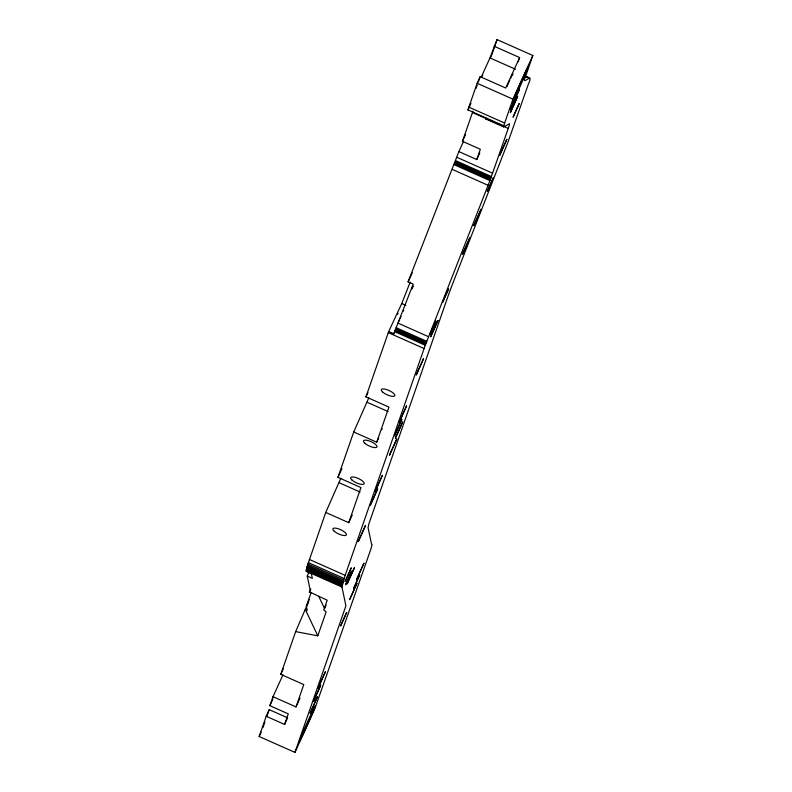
<?xml version="1.0" encoding="UTF-8"?>
<svg xmlns="http://www.w3.org/2000/svg" width="792" height="792" viewBox="0 0 792 792"><rect width="100%" height="100%" fill="white"/><g stroke="black" fill="none" stroke-linecap="round" stroke-linejoin="round"><path stroke-width="1.19" d="M308.751 572.685L307.247 576.081L312.355 578.348L311.335 573.576L306.227 571.309L307.118 566.389L325.73 512.454L340.827 478.249M287.615 717.829L269.211 709.652L266.201 716.265L259.152 736.501L294.941 752.4L345.243 607.771A90.605 2.544 -66 0 0 345.847 605.553L341.966 587.03L345.154 575.358L425.255 345.253L489.941 180.616L508.256 128.433A89.941 2.524 -66 0 0 509.434 123.809L503.633 126.908L485.743 118.958A75.586 2.128 -66 0 1 485.793 118.156L485.852 117.899M481.061 77.477L489.981 57.905L497.059 39.6L532.848 55.499L512.939 99.178L504.643 123.037A75.586 2.128 -66 0 0 503.762 125.809L503.682 126.106A75.586 2.128 -66 0 0 503.633 126.908M411.889 288.714L412.266 287.684M283.011 674.754L273.002 696.703L296.01 706.919L303.781 684.585L280.774 674.358L295.654 631.61L317.8 635.808L326.126 611.879L323.839 609.959L327.215 600.237L309.464 591.881A90.605 2.544 -66 0 0 310.068 589.654L307.247 576.081M325.73 512.454L348.728 522.68L360.944 487.565L337.946 477.338L353.727 431.987L368.825 397.782M353.727 431.987L376.725 442.213L388.941 407.098L365.944 396.871L388.694 331.511L401.752 303.544L410.187 282.101M503.762 125.809L467.983 109.91A75.586 2.128 -66 0 1 468.854 107.138L477.16 83.279L480.17 76.666L505.732 88.021L519.611 57.569L494.05 46.213M476.101 88.358L477.21 85.17M478.318 81.982L480.17 76.666M491.109 56.707L497.059 39.6M388.694 331.511L393.802 333.778L413.196 284.11L408.078 281.843L458.875 151.599L463.389 141.709M458.875 151.599L476.764 159.548L480.338 149.272L462.449 141.322L472.468 112.533A89.941 2.524 -66 0 0 472.923 111.197M266.201 716.265L284.595 724.442L288.278 713.859L269.874 705.682L273.002 696.703M262.954 727.64L264.904 722.017M266.864 716.394L269.211 709.652M307.078 605.543L305.247 609.404L306.791 610.919L307.197 609.761L306.346 606.236L311.157 592.396M518.126 61.816L519.611 57.569M532.848 55.499L525.304 77.171C520.76 87.377 534.857 69.973 528.185 84.665L508.058 141.887L454.073 280.071A191.298 5.376 -66 0 0 447.817 296.812L368.894 523.829L368.062 527.67L371.577 544.351A150.599 4.237 -66 0 1 369.854 552.034L314.84 708.721L294.941 752.4M381.853 429.729L382.209 428.759M399.574 319.829L399.178 320.998L399.584 320.344M507.098 86.486L507.365 85.833M412.483 287.13L413.038 285.793M400.059 318.651L400.356 317.948M507.682 85.061L508.038 84.209M512.473 75.25L512.83 74.398M400.683 317.176L401.039 316.355M508.434 83.279L508.86 82.289M306.346 606.236L309.365 599.475M295.654 631.61L305.247 609.404L317.8 635.808M397.614 314.295L398.079 313.236M509.315 81.249L509.781 80.19M308.246 602.92L308.632 602.039M307.464 604.682L307.86 603.811M510.731 78.052L511.196 77.022M467.963 109.949L470.993 103.316M462.449 141.322L465.458 134.729M365.944 396.871L367.943 392.476M476.764 159.548L479.774 152.955M337.946 477.338L341.956 468.547M376.725 442.213L378.725 437.818M309.325 592.287L310.84 588.961M348.728 522.68L352.232 514.978M280.774 674.358L283.279 668.874M269.874 705.682L272.953 698.95M259.152 736.501L261.162 732.095M326.066 605.256L324.552 608.583L318.8 596.485M284.595 724.442L287.11 718.928M296.01 706.919L300.01 698.138M511.652 76.042L512.83 73.527M403.346 311.177L403.702 310.415M408.078 281.843L412.256 272.893M393.802 333.778L396.416 328.185M481.566 77.517L482.021 76.547M412.751 287.219L413.048 286.605M482.437 75.686L482.793 74.953M412.266 288.189L411.969 288.743M485.743 118.958L486.743 118.424M489.981 57.905L515.543 69.26M525.244 76.062L529.927 78.101M525.502 76.299L528.848 77.784M525.492 76.586L528.838 78.071M477.16 83.279L512.939 99.178M468.854 107.138L504.643 123.037M472.468 112.533L499.307 124.453M501.544 125.443L508.256 128.433M456.885 157.321L492.664 173.22M455.677 160.667L491.466 176.566M455.331 161.618L491.109 177.517M454.964 162.607L490.743 178.507M454.568 163.637L490.347 179.536M454.163 164.716L489.941 180.616M452.331 169.419L488.11 185.318M401.752 303.544L405.841 305.356M397.861 323.067L428.531 336.699M396.069 327.67L426.74 341.303M395.673 328.72L426.343 342.352M395.287 329.729L425.957 343.362M394.921 330.7L425.591 344.332M394.584 331.62L425.255 345.253M388.288 332.63L424.076 348.529M367.25 402.306L388.06 411.553M339.253 482.773L360.063 492.02M309.375 559.459L345.154 575.358M308.316 562.577L344.094 578.477M307.86 563.963L343.639 579.863M307.464 565.231L343.243 581.13M307.118 566.389L342.896 582.288M306.821 567.418L342.599 583.318M306.583 568.339L342.362 584.239M306.395 569.141L342.174 585.041M306.266 569.814L342.045 585.714M306.187 570.379L341.966 586.278M306.187 571.131L341.966 587.03M462.528 254.183L469.795 237.946L462.528 254.183M473.794 225.591L481.061 209.355L473.794 225.591M345.183 581.407L351.193 567.983L345.183 581.407M345.639 584.684L351.648 571.25L345.639 584.684M347.233 583.724L354.499 567.498L347.233 583.724M310.147 713.067L317.404 696.901L310.147 713.067M313.414 701.484L320.671 685.318L313.414 701.484M318.127 687.951L325.373 671.784L318.127 687.951M340.649 625.828L346.658 612.444L340.649 625.828M358.271 541.589L365.528 525.413L358.271 541.589M349.638 599.584L356.895 583.407L349.638 599.584M370.399 505.068L377.645 488.902L370.399 505.068M353.678 588.367L359.687 574.972L353.678 588.367M356.657 579.407L363.914 563.241L356.657 579.407M375.101 491.535L382.358 475.368L375.101 491.535M389.496 455.192L396.743 439.025L389.496 455.192M394.535 435.689L401.792 419.522L394.535 435.689M395.396 438.224L402.653 422.057L395.396 438.224M399.247 422.156L406.504 405.989L399.247 422.156M416.285 374.863L423.532 358.697L416.285 374.863M429.868 334.501L435.877 321.107L429.868 334.501M430.719 336.689L437.976 320.522L430.719 336.689M442.56 302.346L448.569 288.951L442.56 302.346M487.318 191.228L493.327 177.834L487.318 191.228M499.603 155.509L506.86 139.343L499.603 155.509M513.137 117.038L519.146 103.643L513.137 117.038M510.355 109.613L519.394 89.397L510.355 109.613M510.365 112.622L517.602 96.535L510.365 112.622M303.267 733.877A19.582 0.554 -66 0 0 315.216 705.939A19.582 0.554 -66 0 0 303.267 731.541A19.582 0.554 -66 0 0 303.267 733.877M516.493 94.367A19.582 0.554 -66 0 0 528.442 66.429A19.582 0.554 -66 0 0 516.493 92.03A19.582 0.554 -66 0 0 516.493 94.367M352.093 480.14A7.415 2.366 24.5 0 0 363.775 484.169A7.415 2.366 24.5 0 0 356.44 477.734A7.415 2.366 24.5 0 0 352.093 480.14M364.904 443.332A7.415 2.366 24.5 0 0 376.586 447.361A7.415 2.366 24.5 0 0 369.24 440.926A7.415 2.366 24.5 0 0 364.904 443.332M334.303 531.293A7.415 2.366 24.5 0 0 345.975 535.323A7.415 2.366 24.5 0 0 338.639 528.888A7.415 2.366 24.5 0 0 334.303 531.293M382.724 392.109A7.415 2.366 24.5 0 0 394.406 396.139A7.415 2.366 24.5 0 0 387.07 389.704A7.415 2.366 24.5 0 0 382.724 392.109"/></g></svg>
